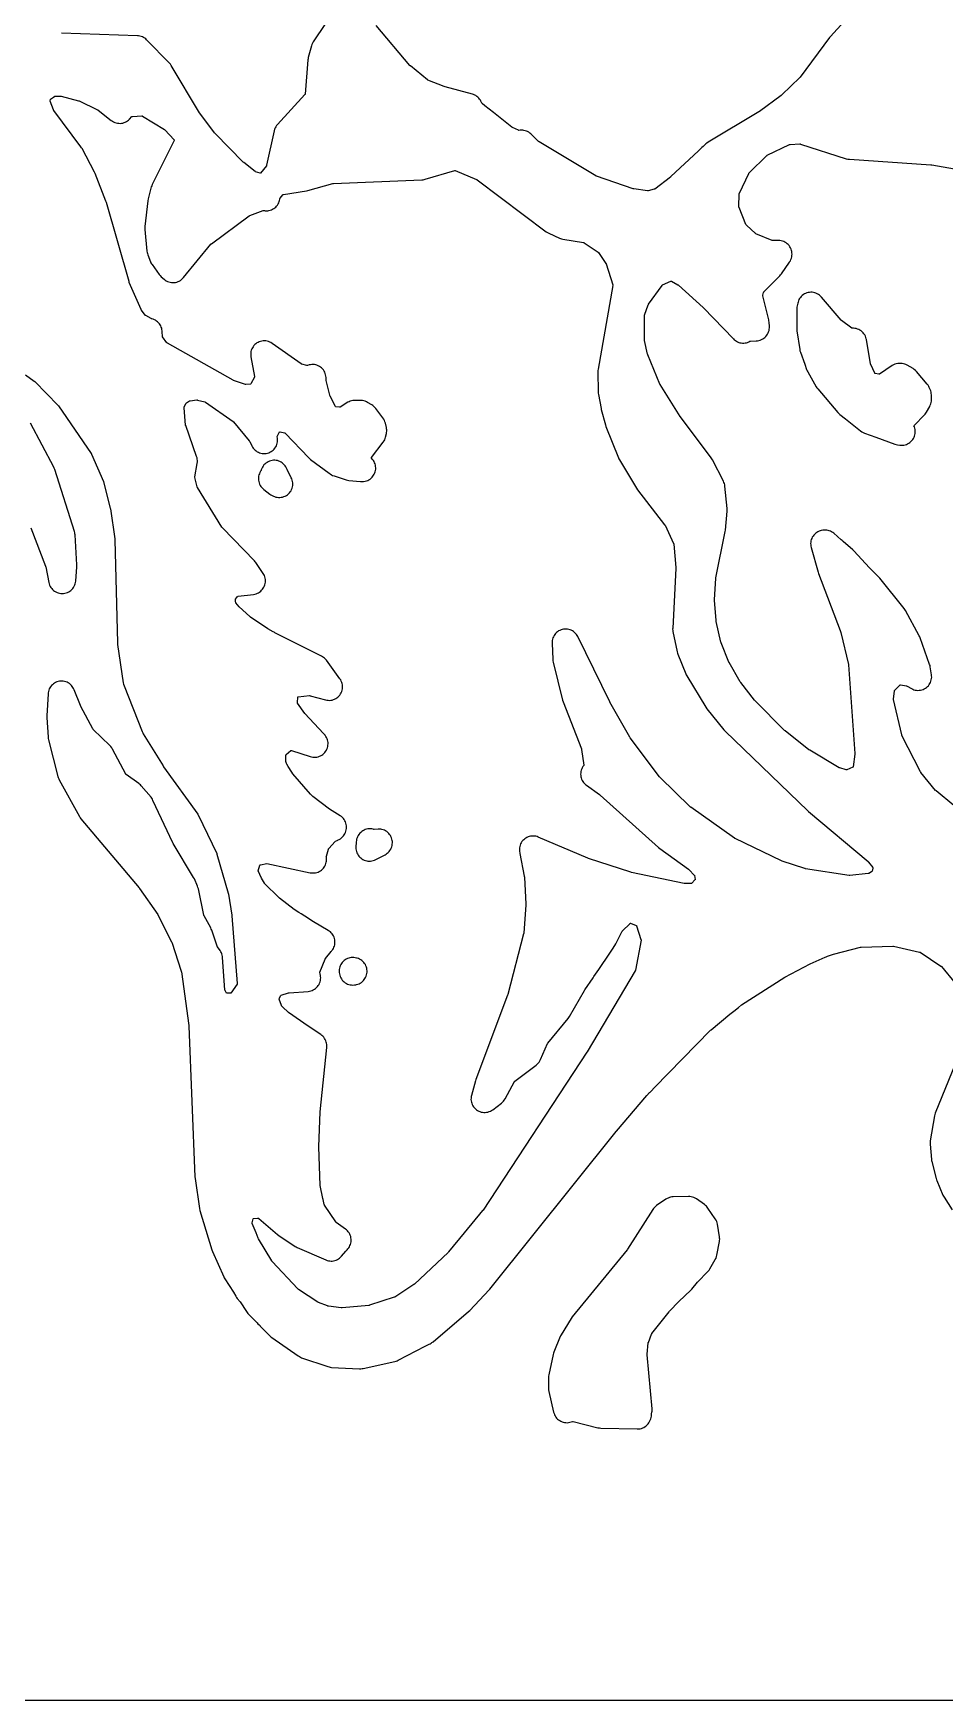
# Model space of a CAD drawing. Header units: millimetres. Extents: x 0 to 300, y 0 to 300.
# Drawn here: x 69.3 to 150, y 0 to 147.6 of the extents above; entities that cross this region are included whole.
import ezdxf

# ---------------------------------------------------------------- set-up
doc = ezdxf.new("R2010")
doc.units = ezdxf.units.MM
doc.layers.add('CUT', color=7, linetype='CONTINUOUS')

msp = doc.modelspace()

# ---------------------------------------------------------------- linework, layer by layer
at = {"layer": 'CUT'}
for points in [[(0.0014, 299.9986), (0.0295, 300), (149.1219, 300), (151.6802, 300), (299.6408, 300), (299.6689, 299.9986), (299.6703, 299.9705), (299.6703, 0.0295), (299.6689, 0.0014), (299.6408, 0), (150.7335, 0), (147.8556, 0), (0.0295, 0), (0.0014, 0.0014), (0, 0.0295), (0, 299.9705)], [(74.9899, 140.8137), (75.0194, 140.7976), (75.0469, 140.7783), (76.2029, 139.8646), (76.2997, 139.7956), (76.4028, 139.7365), (76.5113, 139.6879), (76.624, 139.6503), (76.7399, 139.624), (76.8579, 139.6094), (76.9767, 139.6064), (77.0952, 139.6152), (77.2123, 139.6357), (77.3267, 139.6677), (77.4375, 139.7108), (77.5434, 139.7647), (77.6435, 139.8288), (77.7367, 139.9025), (77.8222, 139.9851), (78.027, 140.2034), (78.0475, 140.2232), (78.0759, 140.2258), (78.9061, 140.2615), (78.9351, 140.2613), (78.9606, 140.2475), (80.8955, 139.075), (80.9196, 139.0588), (80.9401, 139.0382), (81.7502, 138.1405), (81.7685, 138.1181), (81.757, 138.0916), (79.8249, 134.1959), (79.7775, 134.087), (79.741, 133.9739), (79.4606, 132.9291), (79.4276, 132.7567), (79.163, 130.4839), (79.155, 130.3544), (79.161, 130.2249), (79.3557, 128.2904), (79.3715, 128.1829), (79.3969, 128.0773), (79.4318, 127.9744), (79.6708, 127.3616), (79.7104, 127.2713), (79.7573, 127.1846), (79.8111, 127.102), (80.4244, 126.2401), (80.5119, 126.1313), (80.6113, 126.0334), (80.8686, 125.8079), (80.963, 125.7332), (81.0644, 125.6684), (81.1717, 125.614), (81.284, 125.5707), (81.4, 125.5388), (81.5186, 125.5187), (81.6387, 125.5106), (81.759, 125.5146), (81.8782, 125.5305), (81.9953, 125.5584), (82.109, 125.5978), (82.2181, 125.6484), (82.3217, 125.7097), (82.4186, 125.7811), (82.5078, 125.8618), (82.5886, 125.951), (85.0179, 128.923), (85.0346, 128.9418), (85.0541, 128.9574), (88.4036, 131.4175), (88.4273, 131.4332), (88.4535, 131.4442), (89.6523, 131.8787), (89.6828, 131.8879), (89.7464, 131.8791), (89.7465, 131.8798), (89.8103, 131.8706), (89.9251, 131.8653), (90.0398, 131.8709), (90.1535, 131.8874), (90.265, 131.9148), (90.3735, 131.9526), (90.4778, 132.0007), (90.577, 132.0586), (90.6703, 132.1256), (90.7567, 132.2013), (90.8355, 132.2849), (90.906, 132.3756), (90.9674, 132.4727), (91.0193, 132.5752), (91.0611, 132.6821), (91.0925, 132.7926), (91.1133, 132.9056), (91.1213, 132.9653), (91.1389, 132.989), (91.3863, 133.2893), (91.4069, 133.3119), (91.4368, 133.3181), (93.4667, 133.6359), (93.6019, 133.6651), (95.8014, 134.2752), (95.8348, 134.2824), (95.8688, 134.2858), (103.6925, 134.611), (103.792, 134.6193), (103.8905, 134.6358), (103.9872, 134.6605), (106.5898, 135.4407), (106.6181, 135.4477), (106.6455, 135.4376), (108.5154, 134.6451), (108.5481, 134.6288), (108.5786, 134.6087), (114.6807, 130.0129), (114.793, 129.9379), (114.9131, 129.8759), (115.8607, 129.4524), (115.9568, 129.4144), (116.0558, 129.3847), (116.157, 129.3637), (117.9913, 129.0644), (118.0229, 129.0575), (118.0506, 129.0407), (119.2811, 128.2035), (119.3033, 128.1868), (119.3201, 128.1646), (119.9684, 127.2161), (119.9831, 127.1921), (119.9932, 127.1657), (120.5955, 125.3251), (120.6032, 125.2968), (120.5995, 125.2678), (119.2753, 117.858), (119.2606, 117.7442), (119.2567, 117.6294), (119.2832, 115.82), (119.2892, 115.7167), (119.304, 115.6143), (119.5412, 114.3615), (119.5605, 114.2767), (119.9232, 112.9113), (119.9708, 112.7689), (121.0954, 109.9921), (121.1325, 109.9096), (121.1757, 109.8302), (122.6755, 107.3027), (122.7609, 107.1775), (125.1698, 104.0862), (125.1886, 104.0591), (125.2043, 104.0302), (125.9664, 102.4177), (125.9765, 102.3936), (125.98, 102.3677), (126.1682, 100.3074), (126.1698, 100.2204), (125.8824, 94.9374), (125.8813, 94.8324), (125.8894, 94.7277), (125.9066, 94.6241), (126.287, 92.8239), (126.3126, 92.7243), (126.3466, 92.6271), (127.0395, 90.8914), (127.0787, 90.8037), (127.1247, 90.7194), (128.8027, 87.9195), (128.903, 87.7768), (130.4225, 85.9184), (130.5188, 85.8138), (137.8344, 78.7645), (137.8938, 78.7111), (143.176, 74.2593), (143.1976, 74.2392), (143.2171, 74.2171), (143.6004, 73.7363), (143.617, 73.7133), (143.61, 73.6857), (143.5278, 73.4183), (143.5174, 73.3897), (143.4923, 73.3725), (143.2349, 73.2146), (143.2112, 73.2015), (143.1843, 73.1977), (141.5543, 73.0433), (141.5298, 73.042), (141.5055, 73.0447), (137.6281, 73.6366), (137.6046, 73.6412), (137.5814, 73.6476), (135.5851, 74.2911), (135.5089, 74.3216), (131.4031, 76.2988), (131.3809, 76.3106), (131.3599, 76.3243), (127.4806, 79.0729), (127.4625, 79.0868), (127.4455, 79.1021), (124.7377, 81.7234), (124.7209, 81.741), (124.7056, 81.7598), (122.1289, 85.2254), (122.0886, 85.2872), (120.3356, 88.3768), (120.3189, 88.4085), (117.4868, 94.1767), (117.4302, 94.2789), (117.364, 94.3751), (117.2888, 94.4645), (117.2052, 94.5461), (117.1141, 94.6192), (117.0163, 94.6831), (116.9127, 94.7372), (116.8044, 94.781), (116.6924, 94.814), (116.5776, 94.836), (116.4613, 94.8467), (116.3445, 94.846), (116.2283, 94.834), (116.1138, 94.8107), (116.0021, 94.7765), (115.8943, 94.7315), (115.7913, 94.6762), (115.6943, 94.6112), (115.604, 94.5371), (115.5213, 94.4546), (115.4471, 94.3644), (115.3819, 94.2674), (115.3266, 94.1645), (115.2814, 94.0567), (115.247, 93.9451), (115.2236, 93.8307), (115.2115, 93.7145), (115.2107, 93.5976), (115.2707, 92.161), (115.2818, 92.0408), (115.3049, 91.9223), (116.1405, 88.5521), (116.187, 88.4054), (117.8018, 84.2595), (117.8121, 84.228), (117.8189, 84.1955), (118.0269, 82.8117), (118.0298, 82.7828), (118.0149, 82.7649), (117.9451, 82.6716), (117.8846, 82.572), (117.834, 82.467), (117.7939, 82.3576), (117.7646, 82.2448), (117.7463, 82.1297), (117.7393, 82.0134), (117.7436, 81.897), (117.7592, 81.7815), (117.7859, 81.6681), (117.8235, 81.5578), (117.8717, 81.4516), (117.9298, 81.3507), (117.9975, 81.2558), (118.0741, 81.168), (118.1589, 81.088), (118.2509, 81.0166), (119.4145, 80.2018), (119.4724, 80.1557), (124.6314, 75.4981), (124.7375, 75.4127), (127.2967, 73.5824), (127.3174, 73.5662), (127.3366, 73.5482), (127.7991, 73.0754), (127.8197, 73.052), (127.8257, 73.0214), (127.8729, 72.6898), (127.8756, 72.6603), (127.8561, 72.6379), (127.5827, 72.3555), (127.5617, 72.3359), (127.5331, 72.3339), (126.9742, 72.3217), (126.9399, 72.3229), (126.906, 72.3281), (122.2515, 73.3109), (122.1911, 73.327), (118.4251, 74.5434), (118.3739, 74.5625), (113.9904, 76.4338), (113.8818, 76.4741), (113.7698, 76.5037), (113.6555, 76.5224), (113.5399, 76.53), (113.4241, 76.5263), (113.3092, 76.5116), (113.1963, 76.4858), (113.0863, 76.4493), (112.9804, 76.4023), (112.8795, 76.3454), (112.7846, 76.279), (112.6966, 76.2037), (112.6162, 76.1203), (112.5442, 76.0295), (112.4813, 75.9323), (112.4281, 75.8294), (112.385, 75.7218), (112.3525, 75.6106), (112.3309, 75.4968), (112.3204, 75.3814), (112.321, 75.2656), (112.3328, 75.1504), (112.3557, 75.0368), (112.3677, 74.9891), (112.7534, 72.9783), (112.7634, 72.8947), (112.88, 70.5058), (112.8791, 70.4337), (112.6996, 67.9343), (112.6964, 67.9072), (112.6908, 67.8805), (111.2919, 62.4955), (111.2727, 62.4348), (108.4621, 54.98), (108.4269, 54.8711), (108.0751, 53.5753), (108.0496, 53.4589), (108.0358, 53.3405), (108.0338, 53.2213), (108.0437, 53.1025), (108.0653, 52.9853), (108.0984, 52.8708), (108.1427, 52.7602), (108.1977, 52.6544), (108.263, 52.5547), (108.3379, 52.4619), (108.4215, 52.3771), (108.5132, 52.3009), (108.612, 52.2342), (108.717, 52.1777), (108.827, 52.1318), (108.941, 52.0971), (109.0579, 52.0738), (109.1765, 52.0623), (109.2957, 52.0626), (109.4143, 52.0747), (109.5311, 52.0985), (109.645, 52.1338), (109.7547, 52.1802), (109.8594, 52.2373), (109.9579, 52.3045), (110.7195, 52.8815), (110.8156, 52.9626), (110.9027, 53.0533), (110.9798, 53.1526), (111.0461, 53.2594), (111.8868, 54.7869), (111.9033, 54.8135), (111.9272, 54.8337), (113.8091, 56.2532), (113.904, 56.3329), (113.9902, 56.4219), (114.0668, 56.5193), (114.1329, 56.6241), (114.1879, 56.7351), (114.8008, 58.1531), (114.8131, 58.1784), (114.8301, 58.2009), (116.6413, 60.3894), (116.7025, 60.47), (116.7567, 60.5555), (118.0876, 62.8659), (118.1109, 62.9032), (118.8377, 63.9745), (118.9131, 64.0856), (119.3495, 64.7289), (119.8254, 65.4304), (119.8466, 65.4616), (120.5518, 66.5012), (120.7765, 66.8325), (120.8622, 66.9804), (121.3843, 68.0515), (121.4005, 68.0805), (121.4227, 68.1052), (122.1136, 68.7923), (122.1345, 68.8112), (122.1611, 68.8021), (122.6504, 68.6083), (122.6766, 68.5964), (122.6867, 68.5695), (123.0772, 67.359), (123.0848, 67.3306), (123.0809, 67.3015), (122.5914, 64.6531), (122.5855, 64.6275), (122.5731, 64.6043), (118.3103, 57.4201), (118.2955, 57.3964), (109.1012, 43.427), (109.0631, 43.3753), (107.4428, 41.4089), (106.0524, 39.7216), (106.0004, 39.666), (103.03, 36.8737), (103.0104, 36.8568), (102.9895, 36.8417), (101.2885, 35.7229), (101.2653, 35.7092), (101.2402, 35.6998), (99.0631, 34.9979), (99.0318, 34.9896), (98.9997, 34.9848), (96.6241, 34.7585), (96.59, 34.7572), (96.5559, 34.7598), (95.411, 34.9138), (95.3759, 34.9207), (95.3418, 34.9318), (94.527, 35.2512), (94.4985, 35.2641), (94.4716, 35.2799), (92.7673, 36.4034), (92.7393, 36.4244), (92.7139, 36.4484), (90.436, 38.8763), (90.4151, 38.9011), (90.397, 38.9281), (89.2414, 40.8729), (89.2039, 40.9474), (89.0151, 41.3979), (88.6683, 42.2253), (88.6588, 42.2514), (88.6647, 42.2786), (88.763, 42.6455), (88.7715, 42.6719), (88.799, 42.6751), (89.1542, 42.6997), (89.2081, 42.7034), (89.237, 42.704), (89.2597, 42.6861), (90.9045, 41.253), (91.0312, 41.1566), (92.4684, 40.2069), (92.5584, 40.153), (92.6528, 40.1071), (95.1898, 39.0075), (95.2995, 38.9662), (95.4127, 38.9358), (95.5283, 38.9166), (95.6453, 38.9088), (95.7624, 38.9124), (95.8787, 38.9274), (95.9929, 38.9537), (96.104, 38.991), (96.211, 39.039), (96.3127, 39.0972), (96.4083, 39.165), (96.4969, 39.2418), (96.5775, 39.3269), (96.9685, 39.7824), (97.0162, 39.838), (97.0782, 39.9103), (97.1383, 39.9802), (97.2102, 40.0728), (97.2727, 40.1718), (97.3253, 40.2765), (97.3674, 40.3858), (97.3986, 40.4987), (97.4187, 40.6142), (97.4274, 40.731), (97.4247, 40.8481), (97.4106, 40.9644), (97.3852, 41.0787), (97.3488, 41.1901), (97.3017, 41.2974), (97.2444, 41.3995), (97.1774, 41.4956), (97.1013, 41.5847), (97.017, 41.6659), (96.925, 41.7386), (96.0962, 42.3303), (96.0746, 42.3472), (96.0585, 42.3695), (95.0773, 43.8609), (95.0605, 43.8899), (95.0506, 43.9219), (94.9409, 44.3619), (94.9409, 44.362), (94.9402, 44.3655), (94.9263, 44.4366), (94.6987, 45.5978), (94.5627, 49.0146), (94.5627, 49.062), (94.682, 52.0906), (94.6848, 52.1288), (95.2751, 57.8253), (95.2815, 57.9443), (95.276, 58.0632), (95.2588, 58.1811), (95.23, 58.2967), (95.1899, 58.4088), (95.1389, 58.5164), (95.0774, 58.6185), (95.0061, 58.7139), (94.9257, 58.8018), (94.837, 58.8813), (94.7409, 58.9516), (93.6093, 59.6959), (91.876, 60.9089), (91.3403, 61.4215), (91.2866, 61.4785), (91.2676, 61.5008), (91.2559, 61.5276), (91.0431, 62.0895), (91.0342, 62.1169), (91.0473, 62.1426), (91.2044, 62.4162), (91.2195, 62.4399), (91.2459, 62.4491), (91.8813, 62.6383), (91.9125, 62.6458), (91.9443, 62.6499), (93.6219, 62.7755), (93.7405, 62.7903), (93.857, 62.8169), (93.9703, 62.8549), (94.0793, 62.904), (94.1829, 62.9637), (94.2799, 63.0334), (94.3696, 63.1124), (94.451, 63.2), (94.5232, 63.2952), (94.5857, 63.3971), (94.6376, 63.5047), (94.6786, 63.617), (94.7083, 63.7328), (94.7262, 63.851), (94.7324, 63.9703), (94.7266, 64.0897), (94.709, 64.2079), (94.6969, 64.268), (94.6862, 64.3216), (94.6634, 64.4354), (94.6591, 64.4636), (94.6684, 64.4905), (95.1252, 65.6353), (95.1378, 65.6629), (95.1559, 65.6874), (95.6735, 66.3202), (95.6835, 66.3324), (95.7236, 66.3815), (95.7922, 66.474), (95.8515, 66.5727), (95.9011, 66.6766), (95.9406, 66.7847), (95.9695, 66.8962), (95.9876, 67.0099), (95.9947, 67.1248), (95.9907, 67.2399), (95.9758, 67.3541), (95.9499, 67.4663), (95.9134, 67.5755), (95.8667, 67.6807), (95.81, 67.781), (95.7441, 67.8753), (95.6693, 67.9629), (95.5865, 68.043), (95.4965, 68.1147), (95.4, 68.1775), (94.0838, 68.9461), (93.3303, 69.4284), (92.9979, 69.6411), (92.8089, 69.762), (92.3795, 70.0367), (91.09, 71.0419), (91.039, 71.0865), (89.7698, 72.3301), (89.7596, 72.3465), (89.4991, 72.8077), (89.1861, 73.4476), (89.3597, 73.95), (89.3709, 73.9777), (89.3998, 73.9856), (89.9691, 74.1096), (93.8073, 73.285), (93.9231, 73.2659), (94.0402, 73.2583), (94.1576, 73.2622), (94.2739, 73.2775), (94.3883, 73.3041), (94.4994, 73.3418), (94.6064, 73.3901), (94.7081, 73.4487), (94.8037, 73.5169), (94.8921, 73.5941), (94.9725, 73.6796), (95.0442, 73.7726), (95.1065, 73.8721), (95.1587, 73.9772), (95.2005, 74.0869), (95.2313, 74.2001), (95.2509, 74.3159), (95.2591, 74.433), (95.2558, 74.5503), (95.2411, 74.6668), (95.2305, 74.7266), (95.2374, 74.7556), (95.4157, 75.3686), (95.4243, 75.394), (95.4413, 75.4146), (95.9999, 76.0348), (96.0191, 76.0542), (96.0428, 76.0676), (96.1907, 76.143), (96.2512, 76.1739), (96.2558, 76.1762), (96.2727, 76.1848), (96.2879, 76.1926), (96.3632, 76.2309), (96.3691, 76.234), (96.4733, 76.2938), (96.571, 76.3638), (96.6611, 76.4431), (96.7429, 76.5312), (96.8155, 76.6269), (96.8782, 76.7294), (96.9303, 76.8377), (96.9713, 76.9506), (97.0008, 77.0671), (97.0185, 77.1859), (97.0242, 77.3059), (97.0179, 77.4259), (96.9996, 77.5447), (96.9696, 77.661), (96.9281, 77.7738), (96.8755, 77.8818), (96.8123, 77.984), (96.7393, 78.0794), (96.6571, 78.167), (96.5665, 78.246), (96.4685, 78.3155), (95.5203, 78.9189), (94.0382, 80.025), (93.837, 80.2235), (92.2679, 82.026), (92.1742, 82.1805), (91.8642, 82.6914), (91.7482, 82.8825), (91.7111, 82.9436), (91.6421, 83.1262), (91.6327, 83.1555), (91.6327, 83.1863), (91.6596, 83.6988), (91.6627, 83.7286), (91.6844, 83.7491), (92.0883, 84.0931), (92.112, 84.1112), (92.1408, 84.1034), (93.8125, 83.5585), (93.9264, 83.5275), (94.0427, 83.5078), (94.1604, 83.4996), (94.2784, 83.5031), (94.3955, 83.5181), (94.5105, 83.5445), (94.6223, 83.5821), (94.73, 83.6306), (94.8323, 83.6893), (94.9284, 83.7578), (95.0173, 83.8355), (95.0981, 83.9214), (95.1701, 84.015), (95.2326, 84.1151), (95.2849, 84.2209), (95.3266, 84.3313), (95.3572, 84.4452), (95.3765, 84.5617), (95.3843, 84.6794), (95.3804, 84.7974), (95.365, 84.9144), (95.3382, 85.0293), (95.3002, 85.141), (95.2514, 85.2485), (95.1923, 85.3506), (95.1235, 85.4465), (95.1092, 85.4627), (95.0659, 85.5247), (94.9891, 85.6142), (93.3291, 87.369), (92.681, 88.2878), (92.6652, 88.3126), (92.6662, 88.342), (92.7055, 88.8137), (92.7092, 88.8419), (92.7374, 88.8463), (93.7518, 88.9541), (93.7796, 88.9558), (93.8069, 88.9496), (95.1515, 88.5787), (95.2673, 88.5528), (95.385, 88.5385), (95.5036, 88.5359), (95.6219, 88.5451), (95.7387, 88.5658), (95.8529, 88.598), (95.9634, 88.6413), (96.069, 88.6953), (96.1688, 88.7595), (96.2617, 88.8332), (96.347, 88.9157), (96.4236, 89.0063), (96.491, 89.1039), (96.5483, 89.2078), (96.5952, 89.3168), (96.631, 89.4299), (96.6555, 89.5459), (96.6685, 89.6639), (96.6697, 89.7825), (96.6592, 89.9007), (96.637, 90.0172), (96.6035, 90.131), (96.5589, 90.241), (96.5037, 90.346), (96.4384, 90.445), (95.2318, 92.0908), (95.1603, 92.1791), (95.0808, 92.2604), (94.994, 92.3337), (94.9006, 92.3985), (94.8014, 92.4542), (90.7377, 94.4896), (90.6798, 94.5228), (90.6089, 94.5634), (90.5178, 94.6156), (90.065, 94.8749), (88.5348, 95.9044), (88.4714, 95.9535), (87.5116, 96.8057), (87.2287, 97.1771), (87.1848, 97.3152), (87.1847, 97.362), (87.1847, 97.372), (87.1846, 97.4036), (87.1845, 97.4951), (87.3795, 97.7173), (87.4008, 97.7391), (87.4308, 97.7445), (88.7933, 97.9168), (88.908, 97.937), (89.0202, 97.9682), (89.1288, 98.0101), (89.2329, 98.0624), (89.3314, 98.1245), (89.4234, 98.1959), (89.508, 98.2758), (89.5846, 98.3636), (89.6522, 98.4584), (89.7104, 98.5592), (89.7584, 98.6653), (89.796, 98.7755), (89.8228, 98.8888), (89.8384, 99.0042), (89.8427, 99.1206), (89.8358, 99.2368), (89.8176, 99.3519), (89.7884, 99.4646), (89.7484, 99.5739), (89.6979, 99.6789), (89.6376, 99.7785), (88.9999, 100.7235), (88.9373, 100.8081), (88.8675, 100.8869), (86.0312, 103.8174), (86.0102, 103.8416), (85.9918, 103.868), (83.8268, 107.3673), (83.8125, 107.3931), (83.8036, 107.4212), (83.5849, 108.2513), (83.5783, 108.2831), (83.5824, 108.3153), (83.7996, 109.5103), (83.8155, 109.6339), (83.8184, 109.7584), (83.8085, 109.8827), (83.7857, 110.0052), (83.7503, 110.1247), (82.7859, 112.8537), (82.7784, 112.8784), (82.7752, 112.904), (82.6517, 114.4283), (82.6508, 114.4579), (82.6614, 114.4855), (82.811, 114.822), (82.8242, 114.8481), (82.8483, 114.8649), (83.135, 115.0439), (83.1586, 115.0571), (83.1852, 115.0612), (83.7748, 115.1232), (83.8012, 115.1248), (83.8271, 115.1194), (84.4926, 114.9494), (84.5185, 114.9415), (84.5413, 114.927), (86.9792, 113.2104), (86.9998, 113.1945), (87.0173, 113.1753), (88.4095, 111.5087), (88.4307, 111.4799), (88.4484, 111.4488), (88.6436, 111.0513), (88.7003, 110.9488), (88.7667, 110.8523), (88.8422, 110.7628), (88.9261, 110.681), (89.0175, 110.6079), (89.1156, 110.5439), (89.2195, 110.4899), (89.3282, 110.4462), (89.4406, 110.4134), (89.5557, 110.3916), (89.6723, 110.3812), (89.7895, 110.3822), (89.9059, 110.3946), (90.0206, 110.4183), (90.1324, 110.453), (90.2404, 110.4985), (90.3433, 110.5543), (90.4404, 110.6199), (90.5305, 110.6946), (90.613, 110.7778), (90.687, 110.8686), (90.7518, 110.9662), (90.8067, 111.0696), (90.8513, 111.1779), (90.8851, 111.29), (90.9079, 111.4049), (90.9193, 111.5214), (90.9193, 111.6386), (90.9079, 111.7551), (90.8852, 111.87), (90.8831, 111.8784), (90.8949, 111.9042), (91.0932, 112.2888), (91.108, 112.3142), (91.1368, 112.3091), (91.5292, 112.2199), (91.5569, 112.2121), (91.5586, 112.2105), (91.5778, 112.1923), (93.6876, 109.9901), (93.7611, 109.9197), (93.8402, 109.8557), (95.4697, 108.6498), (95.5683, 108.5768), (95.6757, 108.5059), (95.7901, 108.4469), (95.9101, 108.4005), (96.9749, 108.0534), (97.1029, 108.0193), (97.2338, 107.9996), (98.265, 107.902), (98.3962, 107.8968), (98.5271, 107.906), (98.6563, 107.9294), (98.68, 107.935), (98.7911, 107.9672), (98.8986, 108.01), (99.0015, 108.0629), (99.0988, 108.1255), (99.1897, 108.1972), (99.2732, 108.2773), (99.3486, 108.3651), (99.4152, 108.4597), (99.4724, 108.5603), (99.5196, 108.6659), (99.5564, 108.7756), (99.5825, 108.8883), (99.5976, 109.003), (99.6017, 109.1186), (99.5945, 109.2341), (99.5763, 109.3484), (99.5471, 109.4603), (99.5073, 109.569), (99.4572, 109.6733), (99.3973, 109.7723), (99.3282, 109.865), (99.2397, 109.9725), (99.2232, 109.9946), (99.2386, 110.0174), (100.2685, 111.3926), (100.3383, 111.4967), (100.3969, 111.6075), (100.4436, 111.7238), (100.4778, 111.8444), (100.5462, 112.1435), (100.5657, 112.2506), (100.5753, 112.3589), (100.5751, 112.4678), (100.565, 112.5761), (100.5452, 112.6831), (100.4533, 113.0777), (100.4186, 113.198), (100.3716, 113.314), (100.3127, 113.4244), (100.2427, 113.5281), (99.6053, 114.3734), (99.53, 114.4636), (99.4463, 114.546), (99.355, 114.6199), (99.2569, 114.6844), (98.8818, 114.9057), (98.7744, 114.9619), (98.662, 115.007), (98.5455, 115.0406), (98.4263, 115.0622), (98.3055, 115.0717), (97.791, 115.086), (97.6774, 115.0838), (97.5644, 115.0708), (97.4533, 115.0473), (97.3448, 115.0133), (97.2401, 114.9692), (97.14, 114.9153), (96.4484, 114.5002), (96.424, 114.4871), (96.3963, 114.489), (96.0815, 114.526), (96.0534, 114.5307), (96.039, 114.5553), (95.5628, 115.4716), (95.548, 115.5049), (95.5374, 115.5398), (95.2226, 116.8552), (95.2173, 116.8833), (95.2147, 116.9118), (95.2059, 117.1148), (95.1949, 117.2331), (95.1722, 117.3498), (95.1381, 117.4637), (95.0929, 117.5736), (95.037, 117.6785), (94.971, 117.7774), (94.8956, 117.8692), (94.8114, 117.9532), (94.7194, 118.0284), (94.6204, 118.0941), (94.5153, 118.1497), (94.4053, 118.1947), (94.2914, 118.2285), (94.1746, 118.251), (94.0563, 118.2617), (93.9374, 118.2607), (93.8192, 118.2479), (93.7029, 118.2235), (93.5658, 118.1876), (93.5381, 118.1817), (93.5102, 118.1866), (93.0548, 118.2886), (93.0264, 118.2965), (93.0016, 118.3122), (90.428, 120.1332), (90.3282, 120.1966), (90.2227, 120.2499), (90.1125, 120.2926), (89.9986, 120.3242), (89.8821, 120.3445), (89.7642, 120.3532), (89.6461, 120.3503), (89.5288, 120.3357), (89.4135, 120.3097), (89.3013, 120.2725), (89.1933, 120.2244), (89.0905, 120.1659), (88.9941, 120.0976), (88.9048, 120.0201), (88.8235, 119.9342), (88.7512, 119.8408), (88.6883, 119.7407), (88.6356, 119.6349), (88.5936, 119.5244), (88.5627, 119.4103), (88.5431, 119.2937), (88.5351, 119.1758), (88.5387, 119.0576), (88.554, 118.9404), (88.8688, 117.1963), (88.8725, 117.1685), (88.8606, 117.1432), (88.556, 116.5652), (88.5419, 116.5413), (88.5146, 116.5361), (88.1189, 116.481), (88.0906, 116.4784), (88.0634, 116.4866), (87.0245, 116.854), (87.0005, 116.8637), (86.9773, 116.8755), (81.1729, 120.1493), (81.1457, 120.1666), (81.1255, 120.1917), (80.7413, 120.7262), (80.7257, 120.7502), (80.7231, 120.7786), (80.7075, 121.1238), (80.7075, 121.1355), (80.7023, 121.2491), (80.6865, 121.3617), (80.66, 121.4724), (80.6232, 121.58), (80.5763, 121.6836), (80.5198, 121.7824), (80.4543, 121.8753), (80.3802, 121.9617), (80.2983, 122.0406), (80.2093, 122.1114), (80.114, 122.1735), (80.0132, 122.2263), (79.9079, 122.2693), (79.799, 122.3021), (79.7494, 122.3145), (79.7221, 122.3276), (79.2459, 122.5872), (79.2186, 122.604), (79.1981, 122.6287), (78.8691, 123.0703), (78.8501, 123.0992), (78.8345, 123.1301), (77.7939, 125.5343), (77.7679, 125.6071), (75.7616, 132.5999), (75.726, 132.7052), (74.764, 135.1702), (74.7075, 135.2936), (73.6135, 137.3681), (73.5666, 137.4493), (73.5134, 137.5266), (71.1018, 140.7548), (71.0853, 140.7793), (71.074, 140.8065), (70.8019, 141.5638), (70.8327, 141.7574), (71.1631, 141.9833), (71.1878, 141.9984), (71.2166, 142.0002), (71.7171, 142.0074), (71.7436, 142.0066), (71.7694, 142.0012), (73.3108, 141.6057), (73.3384, 141.5972), (73.3649, 141.5861)], [(137.2676, 124.293), (137.1899, 124.205), (137.1213, 124.1099), (137.0622, 124.0085), (137.0134, 123.9018), (136.9752, 123.7909), (136.948, 123.6767), (136.8842, 123.3354), (136.8689, 123.2258), (136.8637, 123.1153), (136.8629, 121.4285), (136.8663, 121.3385), (136.8763, 121.2491), (137.126, 119.5925), (137.1487, 119.4791), (137.1823, 119.3684), (137.5708, 118.2785), (137.7382, 117.8089), (137.7795, 117.7078), (137.8299, 117.6108), (138.5966, 116.2861), (138.6548, 116.1952), (138.7209, 116.11), (140.5046, 114.0117), (140.5838, 113.9271), (140.6708, 113.8506), (141.186, 113.4399), (142.5094, 112.3849), (142.6154, 112.3094), (142.729, 112.2458), (142.8489, 112.1949), (143.8516, 111.8318), (145.5401, 111.2204), (145.6607, 111.1837), (145.7845, 111.1599), (145.9882, 111.1318), (146.1056, 111.1214), (146.2236, 111.1227), (146.3408, 111.1354), (146.4562, 111.1597), (146.5687, 111.1951), (146.6772, 111.2414), (146.7805, 111.2981), (146.8779, 111.3647), (146.9682, 111.4406), (147.0506, 111.5249), (147.1244, 111.6169), (147.1888, 111.7157), (147.2431, 111.8204), (147.2869, 111.9299), (147.3198, 112.0432), (147.3414, 112.1591), (147.3515, 112.2766), (147.35, 112.3945), (147.337, 112.5117), (147.3125, 112.6271), (147.2768, 112.7395), (147.2367, 112.8327), (147.2342, 112.8396), (147.253, 112.861), (148.1637, 113.8003), (148.2333, 113.8786), (148.2957, 113.9627), (148.3506, 114.0519), (148.6287, 114.5513), (148.6836, 114.6632), (148.7266, 114.7802), (148.7573, 114.9011), (148.7752, 115.0244), (148.7802, 115.149), (148.7752, 115.5829), (148.7676, 115.705), (148.7475, 115.8258), (148.7153, 115.9438), (148.6711, 116.058), (148.5948, 116.229), (148.5438, 116.3303), (148.4834, 116.4263), (148.4141, 116.5162), (147.4646, 117.6357), (147.3718, 117.7334), (147.2687, 117.8201), (147.1565, 117.8946), (146.6323, 118.202), (146.5297, 118.2557), (146.4224, 118.2992), (146.3114, 118.3322), (146.1977, 118.3544), (146.0824, 118.3655), (145.9665, 118.3654), (145.8512, 118.3541), (145.8, 118.3466), (145.6719, 118.3206), (145.5473, 118.2809), (145.4278, 118.2278), (145.3148, 118.162), (144.177, 117.4138), (144.1536, 117.3999), (144.1266, 117.4029), (143.816, 117.4515), (143.7879, 117.4573), (143.7746, 117.4828), (143.4138, 118.2597), (143.4038, 118.2842), (143.3982, 118.3099), (143.0282, 120.4684), (143.0268, 120.4682), (143.0141, 120.5386), (142.9808, 120.655), (142.936, 120.7674), (142.88, 120.8747), (142.8135, 120.9758), (142.7372, 121.0698), (142.6518, 121.1555), (142.5582, 121.2323), (142.4574, 121.2992), (142.3503, 121.3556), (142.2381, 121.4009), (142.1218, 121.4347), (142.0028, 121.4566), (141.8822, 121.4665), (141.7765, 121.4644), (141.7687, 121.4646), (141.7456, 121.4799), (140.8342, 122.1474), (140.8075, 122.1694), (140.7836, 122.1944), (139.04, 124.2355), (138.9595, 124.3209), (138.8711, 124.398), (138.7755, 124.4661), (138.6738, 124.5246), (138.5668, 124.5728), (138.4557, 124.6104), (138.3414, 124.6369), (138.225, 124.6521), (138.1078, 124.6559), (137.9907, 124.6483), (137.8749, 124.6292), (137.7616, 124.5989), (137.6517, 124.5577), (137.5464, 124.506), (137.4466, 124.4442), (137.3534, 124.373)], [(89.2467, 107.8935), (89.2788, 107.7782), (89.3222, 107.6666), (89.3765, 107.5598), (89.4412, 107.4591), (89.5155, 107.3652), (89.5989, 107.2793), (89.6904, 107.2021), (90.2245, 106.7953), (90.3235, 106.7275), (90.4288, 106.6698), (90.5436, 106.6143), (90.654, 106.5675), (90.7685, 106.532), (90.8859, 106.508), (91.0052, 106.496), (91.1251, 106.4958), (91.2443, 106.5077), (91.3619, 106.5313), (91.4764, 106.5666), (91.5869, 106.6131), (91.6922, 106.6705), (91.7912, 106.738), (91.883, 106.8151), (91.9667, 106.9009), (92.0413, 106.9947), (92.1063, 107.0955), (92.1608, 107.2022), (92.2045, 107.3138), (92.2368, 107.4293), (92.2574, 107.5474), (92.2661, 107.6669), (92.2629, 107.7867), (92.2477, 107.9056), (92.2207, 108.0224), (92.1822, 108.136), (92.1326, 108.2451), (91.7651, 108.9567), (91.7535, 108.9818), (91.7528, 108.9839), (91.7076, 109.0945), (91.6516, 109.2001), (91.5854, 109.2996), (91.5096, 109.392), (91.4249, 109.4765), (91.3323, 109.552), (91.2327, 109.618), (91.127, 109.6738), (91.0162, 109.7188), (90.9015, 109.7525), (90.7841, 109.7746), (90.665, 109.785), (90.5455, 109.7834), (90.4267, 109.77), (90.3098, 109.7448), (90.1961, 109.7081), (90.0865, 109.6603), (89.9823, 109.6018), (89.8844, 109.5333), (89.7938, 109.4553), (89.7114, 109.3687), (89.638, 109.2744), (89.5744, 109.1732), (89.5211, 109.0662), (89.4788, 108.9544), (89.4709, 108.9251), (89.4577, 108.8848), (89.4421, 108.8579), (89.4121, 108.8118), (89.3518, 108.7083), (89.3021, 108.5994), (89.2636, 108.486), (89.2365, 108.3694), (89.2212, 108.2506), (89.2178, 108.1309), (89.2263, 108.0115)], [(98.2737, 76.8529), (98.1894, 76.768), (98.114, 76.6753), (98.0482, 76.5754), (97.9927, 76.4695), (97.948, 76.3587), (97.9145, 76.2439), (97.8926, 76.1263), (97.8826, 76.0072), (97.8789, 75.9006), (97.8524, 75.6221), (97.847, 75.5054), (97.853, 75.3887), (97.8703, 75.2731), (97.8988, 75.1597), (97.9381, 75.0497), (97.988, 74.944), (98.0479, 74.8437), (98.1173, 74.7497), (98.1955, 74.6628), (98.2818, 74.584), (98.3754, 74.514), (98.4753, 74.4534), (98.5806, 74.4028), (98.6904, 74.3627), (98.8035, 74.3334), (98.919, 74.3153), (99.0356, 74.3085), (99.1524, 74.3131), (99.2682, 74.329), (99.3819, 74.3561), (99.4924, 74.3941), (99.5986, 74.4428), (100.4316, 74.8739), (100.5325, 74.9325), (100.6272, 75.0007), (100.7149, 75.0777), (100.7947, 75.1629), (100.8658, 75.2555), (100.9276, 75.3545), (100.9795, 75.4591), (101.021, 75.5682), (101.0517, 75.6808), (101.0713, 75.7959), (101.0796, 75.9123), (101.0766, 76.029), (101.0622, 76.1448), (101.0367, 76.2587), (101.0002, 76.3696), (100.9532, 76.4764), (100.8959, 76.5781), (100.8291, 76.6738), (100.7533, 76.7625), (100.6692, 76.8435), (100.5776, 76.9159), (100.4795, 76.9791), (100.3757, 77.0324), (100.2671, 77.0754), (100.155, 77.1076), (100.0402, 77.1288), (99.9239, 77.1388), (99.8072, 77.1374), (99.455, 77.116), (99.4279, 77.1156), (99.3879, 77.1261), (99.2709, 77.1508), (99.1521, 77.1637), (99.0325, 77.1648), (98.9134, 77.1539), (98.796, 77.1313), (98.6815, 77.097), (98.5709, 77.0516), (98.4654, 76.9954), (98.366, 76.9289)], [(96.8082, 65.5039), (96.7228, 65.4268), (96.6452, 65.3419), (96.5761, 65.2499), (96.5161, 65.1517), (96.4658, 65.0483), (96.4256, 64.9405), (96.3959, 64.8293), (96.377, 64.7158), (96.3727, 64.6793), (96.3647, 64.559), (96.3688, 64.4385), (96.3849, 64.319), (96.413, 64.2017), (96.4527, 64.0879), (96.5036, 63.9786), (96.5652, 63.8749), (96.637, 63.778), (96.7181, 63.6887), (96.8077, 63.6081), (96.905, 63.5368), (97.0089, 63.4757), (97.1185, 63.4253), (97.2325, 63.3861), (97.3499, 63.3586), (97.4695, 63.3431), (97.5901, 63.3396), (97.7103, 63.3482), (97.8291, 63.3688), (97.9036, 63.3857), (98.0169, 63.4172), (98.1265, 63.4596), (98.2315, 63.5126), (98.3308, 63.5756), (98.4234, 63.648), (98.5085, 63.7291), (98.5853, 63.8182), (98.653, 63.9144), (98.7109, 64.0167), (98.7586, 64.1242), (98.7955, 64.2358), (98.8213, 64.3505), (98.8357, 64.4672), (98.8387, 64.5848), (98.8301, 64.702), (98.8101, 64.8179), (98.7789, 64.9313), (98.7367, 65.041), (98.684, 65.1461), (98.6212, 65.2455), (98.549, 65.3384), (98.4681, 65.4237), (98.3792, 65.5006), (98.2832, 65.5685), (98.1811, 65.6267), (98.0737, 65.6746), (97.9621, 65.7118), (97.8919, 65.7314), (97.7798, 65.7571), (97.6657, 65.7718), (97.5507, 65.7756), (97.4359, 65.7684), (97.3223, 65.7502), (97.2109, 65.7211), (97.1029, 65.6816), (96.9991, 65.6319), (96.9006, 65.5725)], [(116.8995, 24.6661), (117.0089, 24.7089), (117.0139, 24.7112), (117.0402, 24.7215), (117.0679, 24.7159), (119.268, 24.1601), (119.4007, 24.1345), (119.5355, 24.1239), (122.7384, 24.0534), (122.7542, 24.053), (122.8758, 24.0565), (122.9964, 24.0723), (123.1149, 24.1002), (123.2298, 24.14), (123.3402, 24.1912), (123.4448, 24.2533), (123.5426, 24.3257), (123.6325, 24.4076), (123.7137, 24.4982), (123.7853, 24.5965), (123.8466, 24.7016), (123.8969, 24.8123), (123.8994, 24.8197), (123.9053, 24.8307), (123.9533, 24.9469), (123.9889, 25.0674), (124.0116, 25.191), (124.0213, 25.3163), (124.0198, 25.3728), (124.047, 25.5284), (124.0605, 25.6326), (124.0648, 25.7375), (124.06, 25.8424), (123.6309, 30.6162), (123.6297, 30.6432), (123.6309, 30.6701), (123.7207, 31.6592), (123.7246, 31.6874), (123.7338, 31.7143), (124.0202, 32.4384), (124.0322, 32.4649), (124.0491, 32.4886), (125.5762, 34.4187), (125.6139, 34.4619), (126.4395, 35.322), (127.4902, 36.3413), (127.5706, 36.4273), (128.0934, 37.0449), (129.0042, 37.9937), (129.0985, 38.1047), (129.1786, 38.2262), (129.657, 39.0574), (129.7172, 39.177), (129.7637, 39.3025), (129.7959, 39.4324), (130.0225, 40.627), (130.0374, 40.7299), (130.0434, 40.8336), (130.0404, 40.9375), (130.0284, 41.0407), (129.8481, 42.1645), (129.82, 42.2938), (129.7778, 42.4193), (129.722, 42.5393), (129.6534, 42.6524), (129.0036, 43.6015), (128.9388, 43.6876), (128.8665, 43.7675), (128.7874, 43.8406), (128.702, 43.9063), (127.9915, 44.4041), (127.8836, 44.4714), (127.7693, 44.527), (127.6497, 44.5701), (127.5262, 44.6003), (127.4002, 44.6173), (127.2732, 44.6209), (125.9309, 44.5876), (125.8163, 44.5792), (125.703, 44.56), (125.592, 44.5299), (125.4845, 44.4894), (125.3813, 44.4388), (125.2834, 44.3786), (124.466, 43.8197), (124.3693, 43.7461), (124.2804, 43.6631), (124.2005, 43.5715), (124.1302, 43.4722), (121.8954, 39.9518), (121.8528, 39.8928), (116.9866, 33.9618), (116.8896, 33.8251), (116.0127, 32.3859), (115.9674, 32.3046), (115.9285, 32.22), (115.3642, 30.8548), (115.3268, 30.7512), (115.2991, 30.6446), (114.9179, 28.842), (114.8987, 28.7205), (114.892, 28.5976), (114.8888, 27.6361), (114.8966, 27.4964), (114.9205, 27.3584), (115.349, 25.5298), (115.3814, 25.4169), (115.4247, 25.3077), (115.4784, 25.2033), (115.542, 25.1046), (115.6151, 25.0126), (115.6967, 24.9281), (115.7863, 24.8521), (115.8828, 24.7852), (115.9854, 24.728), (116.0931, 24.6812), (116.2049, 24.6451), (116.3196, 24.6201), (116.4363, 24.6064), (116.5537, 24.6042), (116.6708, 24.6135), (116.7864, 24.6342)]]:
    msp.add_lwpolyline(points, close=True, dxfattribs=at)
for points in [[(96.3022, 150.1522), (94.0711, 146.8317), (94.0029, 146.7169), (93.9479, 146.5952), (93.9067, 146.4682), (93.6326, 145.4279), (93.6102, 145.3245), (93.597, 145.2195), (93.3509, 142.1966), (93.3473, 142.1688), (93.3292, 142.1473), (90.9014, 139.5164), (90.82, 139.4181), (90.7494, 139.3117), (90.6906, 139.1985), (90.6441, 139.0796), (90.6105, 138.9565), (89.9468, 135.8911), (89.9397, 135.8647), (89.9237, 135.8425), (89.4164, 135.2073), (89.3968, 135.1852), (89.3684, 135.1931), (88.9647, 135.328), (88.9405, 135.3373), (88.9196, 135.3525), (87.934, 136.1335), (87.8776, 136.1843), (85.3959, 138.7231), (85.347, 138.7798), (84.0452, 140.4956), (84.0086, 140.5497), (81.5105, 144.7171), (81.4323, 144.832), (81.3413, 144.937), (79.3309, 147.0032), (79.2467, 147.0818), (79.1554, 147.152), (79.0578, 147.2131), (78.9548, 147.2645), (78.8473, 147.3058), (78.7363, 147.3367), (78.6229, 147.3567), (78.5082, 147.3658), (71.7973, 147.5746)], [(141.0684, 148.6102), (139.8393, 147.2964), (139.7517, 147.1913), (137.1602, 143.6964), (137.1447, 143.6771), (137.1276, 143.6593), (135.5336, 142.1212), (135.4738, 142.0705), (133.5618, 140.6569), (133.5137, 140.6248), (129.0253, 137.9339), (128.9202, 137.8631), (128.8232, 137.7817), (128.5921, 137.5658), (128.5917, 137.5655), (128.4767, 137.4816), (128.3724, 137.3846), (128.161, 137.1631), (125.7296, 134.8921), (125.6847, 134.8541), (124.2989, 133.7939), (124.2742, 133.7769), (124.2455, 133.768), (123.7174, 133.6337), (123.6891, 133.628), (123.6603, 133.6306), (122.4366, 133.8023), (122.4082, 133.8077), (122.3804, 133.8158), (119.1453, 134.9346), (119.1167, 134.9462), (119.0895, 134.9606), (114.0604, 137.9701), (114.0323, 137.9892), (114.0065, 138.0113), (113.3203, 138.6727), (113.2347, 138.7478), (113.1423, 138.8144), (113.044, 138.8719), (112.9406, 138.9199), (112.8332, 138.9578), (112.7227, 138.9854), (112.6101, 139.0024), (112.4963, 139.0087), (112.3825, 139.0041), (112.2696, 138.9888), (112.2531, 138.9857), (112.2268, 138.9966), (111.7148, 139.2392), (111.6852, 139.2553), (111.6576, 139.2746), (110.0148, 140.5706), (109.2543, 141.1706), (109.0128, 141.361), (108.9913, 141.3798), (108.9839, 141.3988), (108.9618, 141.4651), (108.9163, 141.568), (108.8614, 141.6663), (108.7975, 141.759), (108.7252, 141.8452), (108.6452, 141.9244), (108.5581, 141.9956), (108.4647, 142.0584), (108.3658, 142.1122), (108.2623, 142.1565), (108.1552, 142.1909), (105.7372, 142.8434), (105.6711, 142.8654), (104.2248, 143.4428), (104.2081, 143.4505), (104.208, 143.4505), (104.2079, 143.4505), (104.2061, 143.4516), (104.1912, 143.46), (104.1739, 143.4725), (102.6674, 144.6854), (102.6456, 144.7048), (102.6258, 144.7261), (99.6537, 148.268)], [(150.7802, 79.2163), (149.1986, 80.5242), (149.1771, 80.5438), (149.1577, 80.5653), (147.8523, 82.1611), (147.8334, 82.1868), (147.8174, 82.2144), (146.1747, 85.4297), (146.1602, 85.4629), (146.1498, 85.4977), (145.4265, 88.599), (145.4216, 88.6257), (145.424, 88.6528), (145.5225, 89.3745), (145.5284, 89.4052), (145.5489, 89.4288), (146.0053, 89.8992), (146.0266, 89.9191), (146.0555, 89.9148), (146.5737, 89.8104), (146.6032, 89.8029), (146.6304, 89.7896), (147.026, 89.5713), (147.1305, 89.52), (147.2396, 89.4791), (147.352, 89.449), (147.4669, 89.4299), (147.583, 89.4221), (147.6994, 89.4255), (147.8149, 89.4402), (147.9284, 89.4661), (148.0389, 89.5028), (148.1453, 89.55), (148.2467, 89.6073), (148.342, 89.6742), (148.4303, 89.75), (148.511, 89.834), (148.583, 89.9254), (148.6459, 90.0234), (148.699, 90.127), (148.7418, 90.2353), (148.774, 90.3472), (148.7951, 90.4617), (148.805, 90.5777), (148.8036, 90.6941), (148.791, 90.8099), (148.6805, 91.5065), (148.6577, 91.6167), (148.6247, 91.7242), (147.7799, 94.0757), (147.7456, 94.161), (147.7048, 94.2433), (146.4808, 96.4943), (146.4259, 96.5853), (146.3632, 96.6711), (144.2256, 99.3406), (144.1275, 99.4489), (143.3029, 100.2545), (141.9173, 101.7741), (141.8156, 101.8732), (140.9634, 102.6101), (140.9564, 102.6174), (140.8737, 102.6948), (140.7969, 102.7541), (140.1416, 103.3208), (140.0503, 103.3923), (139.9526, 103.4547), (139.8493, 103.5074), (139.7414, 103.5498), (139.6298, 103.5816), (139.5158, 103.6026), (139.4002, 103.6124), (139.2843, 103.611), (139.169, 103.5984), (139.0555, 103.5747), (139.0329, 103.5677), (138.9486, 103.5469), (138.8387, 103.5082), (138.7331, 103.459), (138.6327, 103.3997), (138.5386, 103.331), (138.4515, 103.2535), (138.3724, 103.168), (138.302, 103.0751), (138.2409, 102.9759), (138.1897, 102.8712), (138.1489, 102.762), (138.1189, 102.6494), (138.1, 102.5344), (138.0923, 102.4181), (138.0959, 102.3017), (138.1108, 102.1861), (138.1369, 102.0725), (138.7545, 99.8747), (138.7869, 99.776), (140.6957, 94.7134), (140.754, 94.5412), (141.4299, 91.7194), (141.4346, 91.6955), (141.4373, 91.6712), (142.004, 83.8411), (142.0047, 83.8113), (142.0024, 83.7815), (141.8578, 82.6532), (141.8529, 82.626), (141.828, 82.6139), (141.3033, 82.3913), (141.2763, 82.3813), (141.2482, 82.388), (140.6647, 82.5568), (140.6407, 82.5649), (140.6185, 82.5768), (138.0093, 84.1261), (137.9442, 84.1709), (135.8426, 85.8282), (135.7896, 85.8753), (133.1813, 88.4874), (133.1333, 88.5418), (131.9078, 90.1092), (131.8618, 90.1773), (130.8742, 91.8771), (130.8638, 91.8967), (130.8548, 91.9171), (130.1716, 93.6403), (130.1639, 93.6619), (130.1579, 93.6842), (129.7435, 95.5045), (129.7304, 95.5907), (129.5891, 97.3906), (129.5884, 97.4743), (129.7014, 99.31), (129.7119, 99.3911), (130.5309, 103.4737), (130.5489, 103.5951), (130.7099, 105.2741), (130.7154, 105.3924), (130.7092, 105.5106), (130.5055, 107.5047), (130.4889, 107.6158), (130.4619, 107.7249), (130.4249, 107.831), (130.3781, 107.9332), (129.4032, 109.822), (129.3536, 109.9089), (129.297, 109.9914), (126.579, 113.6172), (126.5503, 113.659), (124.7804, 116.4908), (124.7681, 116.5123), (124.7577, 116.5347), (123.6838, 119.1221), (123.6749, 119.1464), (123.6682, 119.1714), (123.395, 120.3895), (123.3896, 120.422), (123.3878, 120.4549), (123.3882, 122.5566), (123.3901, 122.5895), (123.3991, 122.6212), (123.7216, 123.5557), (123.7324, 123.5828), (123.7483, 123.6072), (124.9441, 125.2628), (124.9631, 125.2865), (124.9901, 125.3007), (125.7151, 125.6346), (125.7431, 125.6458), (125.7703, 125.6329), (126.3469, 125.3222), (126.3776, 125.3032), (126.4057, 125.2807), (128.5704, 123.3207), (128.6003, 123.2916), (131.2566, 120.5266), (131.3392, 120.4484), (131.4289, 120.3784), (131.5248, 120.3171), (131.626, 120.2652), (131.7317, 120.2232), (131.8409, 120.1913), (131.9527, 120.17), (132.0659, 120.1593), (132.1797, 120.1593), (132.293, 120.1702), (132.4047, 120.1917), (132.5138, 120.2237), (132.6195, 120.2659), (132.7207, 120.318), (132.7211, 120.3182), (132.7266, 120.3214), (132.7523, 120.3346), (132.7811, 120.337), (133.2839, 120.355), (133.4039, 120.3654), (133.5222, 120.3877), (133.6377, 120.4218), (133.7492, 120.4672), (133.8556, 120.5237), (133.9558, 120.5905), (134.0488, 120.667), (134.1337, 120.7524), (134.2096, 120.8459), (134.2757, 120.9466), (134.3314, 121.0534), (134.3761, 121.1652), (134.4094, 121.2809), (134.4309, 121.3994), (134.4404, 121.5194), (134.4379, 121.6398), (134.4104, 122.024), (134.3989, 122.125), (134.3788, 122.2246), (133.86, 124.3371), (133.8543, 124.3669), (133.8609, 124.3966), (133.9279, 124.6371), (133.9374, 124.6655), (133.9573, 124.6879), (134.7463, 125.491), (135.3693, 126.1251), (135.439, 126.2025), (135.5017, 126.2856), (136.2138, 127.3198), (136.2341, 127.3493), (136.2963, 127.4499), (136.3483, 127.5562), (136.3896, 127.6671), (136.4198, 127.7815), (136.4385, 127.8983), (136.4456, 128.0165), (136.4411, 128.1347), (136.425, 128.2519), (136.3974, 128.367), (136.3586, 128.4788), (136.309, 128.5862), (136.249, 128.6882), (136.1793, 128.7838), (136.1005, 128.8721), (136.0134, 128.9521), (135.9188, 129.0233), (135.8177, 129.0847), (135.711, 129.1359), (135.5998, 129.1764), (135.4852, 129.2057), (135.3682, 129.2235), (135.2501, 129.2298), (134.7435, 129.2316), (134.7146, 129.2332), (134.6873, 129.2429), (133.2544, 129.8375), (133.2308, 129.8485), (133.2109, 129.8652), (132.4307, 130.5812), (132.3808, 130.6298), (132.3708, 130.6517), (131.758, 132.1675), (131.7481, 132.1961), (131.7473, 132.2264), (131.7739, 133.3676), (131.7763, 133.3989), (131.7884, 133.428), (132.6243, 135.1741), (132.6364, 135.1968), (132.6539, 135.2157), (134.2064, 136.749), (134.231, 136.7706), (134.2596, 136.7865), (136.2142, 137.7289), (136.2417, 137.7405), (136.2714, 137.7434), (137.1468, 137.7854), (137.1736, 137.7854), (137.1994, 137.7784), (141.2351, 136.4788), (141.3765, 136.4426), (141.5213, 136.4238), (148.7441, 135.9308), (148.8051, 135.9235), (155.0013, 134.8562)], [(68.5997, 117.3365), (69.3837, 116.7892), (69.4061, 116.7719), (69.4267, 116.7527), (71.4846, 114.6403), (71.5014, 114.6216), (71.5165, 114.6015), (74.4249, 110.3875), (74.4403, 110.3627), (74.4532, 110.3365), (75.4999, 107.9217), (75.5085, 107.8997), (75.5152, 107.8771), (76.1116, 105.5546), (76.1244, 105.4903), (76.5053, 102.8247), (76.5111, 102.7556), (76.7497, 93.6191), (76.7621, 93.4754), (77.2602, 90.0954), (77.2882, 89.96), (77.3316, 89.8287), (78.9396, 85.7662), (78.9821, 85.6711), (79.0327, 85.5801), (80.7818, 82.7305), (80.8298, 82.6583), (83.8514, 78.451), (83.8656, 78.4293), (83.8779, 78.4064), (85.5332, 74.9751), (85.5432, 74.9519), (85.5512, 74.9279), (86.5511, 71.4577), (86.5671, 71.3858), (86.8653, 69.5091), (86.8708, 69.4624), (87.3456, 63.472), (87.3464, 63.4429), (87.3309, 63.4183), (86.7767, 62.6289), (86.7592, 62.6064), (86.7306, 62.6055), (86.4525, 62.6099), (86.4245, 62.6117), (86.4076, 62.6341), (86.2635, 62.8464), (86.2472, 62.8733), (86.2435, 62.9045), (86.0552, 65.7666), (86.0428, 65.8768), (86.0203, 65.9854), (85.9879, 66.0915), (85.9458, 66.1941), (85.8944, 66.2924), (85.8341, 66.3855), (85.5908, 66.726), (85.5749, 66.7507), (85.5642, 66.778), (85.0861, 68.1954), (85.048, 68.2938), (85.0014, 68.3885), (84.4154, 69.458), (84.4026, 69.4844), (84.3951, 69.5127), (83.9045, 71.8521), (83.8738, 71.9688), (83.8315, 72.0819), (83.5537, 72.7246), (83.4781, 72.871), (81.6676, 75.8547), (81.636, 75.9139), (79.891, 79.6841), (79.8418, 79.7791), (79.7843, 79.8694), (79.719, 79.9541), (78.8578, 80.9744), (78.7866, 81.0516), (78.709, 81.1223), (78.6255, 81.1859), (77.511, 81.9603), (77.4883, 81.9777), (77.4739, 82.0024), (76.3097, 84.2303), (76.2445, 84.3403), (76.168, 84.4427), (76.0811, 84.5365), (74.6058, 85.9654), (74.585, 85.9877), (74.5692, 86.0138), (73.4973, 88.0009), (73.4667, 88.0668), (72.9149, 89.475), (72.8673, 89.5812), (72.8095, 89.6823), (72.7423, 89.7772), (72.6662, 89.8653), (72.5819, 89.9455), (72.4902, 90.0172), (72.392, 90.0797), (72.2882, 90.1324), (72.1798, 90.1747), (72.0679, 90.2064), (71.9533, 90.2271), (71.8373, 90.2366), (71.721, 90.2348), (71.6053, 90.2217), (71.4915, 90.1975), (71.3805, 90.1624), (71.2735, 90.1167), (71.1714, 90.0609), (71.0752, 89.9954), (70.9858, 89.9209), (70.904, 89.8381), (70.8306, 89.7478), (70.7663, 89.6507), (70.7117, 89.548), (70.6674, 89.4404), (70.6336, 89.329), (70.6108, 89.2149), (70.5992, 89.0991), (70.4996, 87.1675), (70.5004, 87.03), (70.6112, 85.277), (70.6236, 85.1652), (70.6463, 85.055), (71.4826, 81.7902), (71.5113, 81.6947), (71.5479, 81.6019), (71.592, 81.5125), (73.3767, 78.2465), (73.4394, 78.1443), (73.512, 78.0488), (78.6574, 71.9413), (78.6908, 71.8978), (80.3133, 69.5695), (80.3561, 69.4979), (81.5388, 67.1657), (81.5485, 67.1447), (81.5564, 67.1231), (82.3911, 64.5661), (82.3982, 64.5405), (82.403, 64.5144), (83.0626, 59.7655), (83.0678, 59.7071), (83.6037, 46.3529), (83.6157, 46.2257), (84.0094, 43.5595), (84.0474, 43.3891), (85.0943, 39.9094), (85.1468, 39.7677), (86.1515, 37.5072), (86.1961, 37.4172), (86.2481, 37.3312), (87.0278, 36.1559), (87.2216, 35.7916), (87.2819, 35.6905), (87.3518, 35.5958), (87.6043, 35.2869), (88.1562, 34.4549), (88.2221, 34.365), (88.296, 34.2816), (89.1083, 33.4465), (89.1793, 33.3596), (89.2758, 33.2548), (89.3841, 33.1623), (89.3867, 33.1603), (90.2366, 32.2866), (90.3197, 32.2088), (90.4099, 32.1393), (92.7495, 30.5061), (92.8443, 30.4463), (92.9442, 30.3956), (93.0485, 30.3545), (95.3648, 29.5634), (95.4722, 29.5323), (95.582, 29.5112), (95.6932, 29.5005), (98.1809, 29.3773), (98.287, 29.3767), (98.3928, 29.3855), (98.4974, 29.4037), (101.3057, 30.0198), (101.408, 30.047), (101.5074, 30.083), (101.6032, 30.1278), (103.9915, 31.3726), (104.3328, 31.5392), (104.4246, 31.589), (104.5117, 31.6467), (104.515, 31.6493), (104.5765, 31.6859), (104.6832, 31.7666), (107.8216, 34.4296), (107.9204, 34.5236), (109.6457, 36.363), (109.707, 36.4336), (120.8897, 50.3902), (120.9022, 50.4052), (123.6046, 53.562), (123.8403, 53.8191), (123.8479, 53.8274), (123.9667, 53.9571), (124.2617, 54.2789), (129.2329, 59.334), (129.2777, 59.3752), (130.9517, 60.763), (131.3989, 61.1144), (131.5941, 61.2678), (131.705, 61.3549), (131.9869, 61.5765), (135.8147, 64.0337), (138.0525, 65.2016), (139.3766, 65.8072), (139.4657, 65.84), (139.5831, 65.8832), (139.596, 65.888), (140.1033, 66.0746), (142.504, 66.6817), (142.5356, 66.6879), (142.5677, 66.6907), (145.3643, 66.7806), (145.3895, 66.7804), (145.4142, 66.7759), (147.7393, 66.255), (147.7654, 66.2478), (147.7887, 66.2339), (149.627, 65.0184), (149.6511, 65.0007), (149.6712, 64.9785), (150.8746, 63.5074)], [(69.0827, 103.8053), (70.3825, 100.4083), (70.3906, 100.3843), (70.3966, 100.3596), (70.6744, 98.9581), (70.7032, 98.8432), (70.7431, 98.7317), (70.7938, 98.6247), (70.8549, 98.5231), (70.9256, 98.4281), (71.0054, 98.3406), (71.0934, 98.2613), (71.1888, 98.1911), (71.2907, 98.1306), (71.398, 98.0805), (71.5097, 98.0412), (71.6248, 98.0131), (71.7421, 97.9965), (71.8605, 97.9915), (71.9787, 97.9983), (72.0957, 98.0166), (72.2104, 98.0464), (72.3215, 98.0874), (72.4281, 98.1391), (72.5291, 98.2011), (72.6234, 98.2727), (72.7102, 98.3533), (72.7887, 98.442), (72.858, 98.5381), (72.9175, 98.6405), (72.9667, 98.7483), (73.0049, 98.8604), (73.0319, 98.9757), (73.0475, 99.0932), (73.1518, 100.3621), (73.1537, 100.5322), (72.9951, 103.1808), (72.9851, 103.2793), (72.9671, 103.3766), (72.941, 103.4721), (71.195, 108.9733), (71.157, 109.0764), (71.1097, 109.1757), (69.0357, 113.0577)], [(151.4858, 57.7833), (149.1188, 52.0127), (149.0748, 51.8856), (149.0453, 51.7544), (148.6799, 49.5597), (148.6675, 49.4593), (148.6636, 49.3582), (148.6683, 49.2572), (148.7882, 47.8975), (148.8002, 47.8036), (148.8196, 47.7109), (149.1983, 46.2015), (149.2243, 46.1125), (149.2571, 46.0258), (149.8, 44.7426), (149.8443, 44.6493), (149.8965, 44.5601), (150.6142, 43.4467)]]:
    msp.add_lwpolyline(points, dxfattribs=at)

doc.saveas('drawing.dxf')
